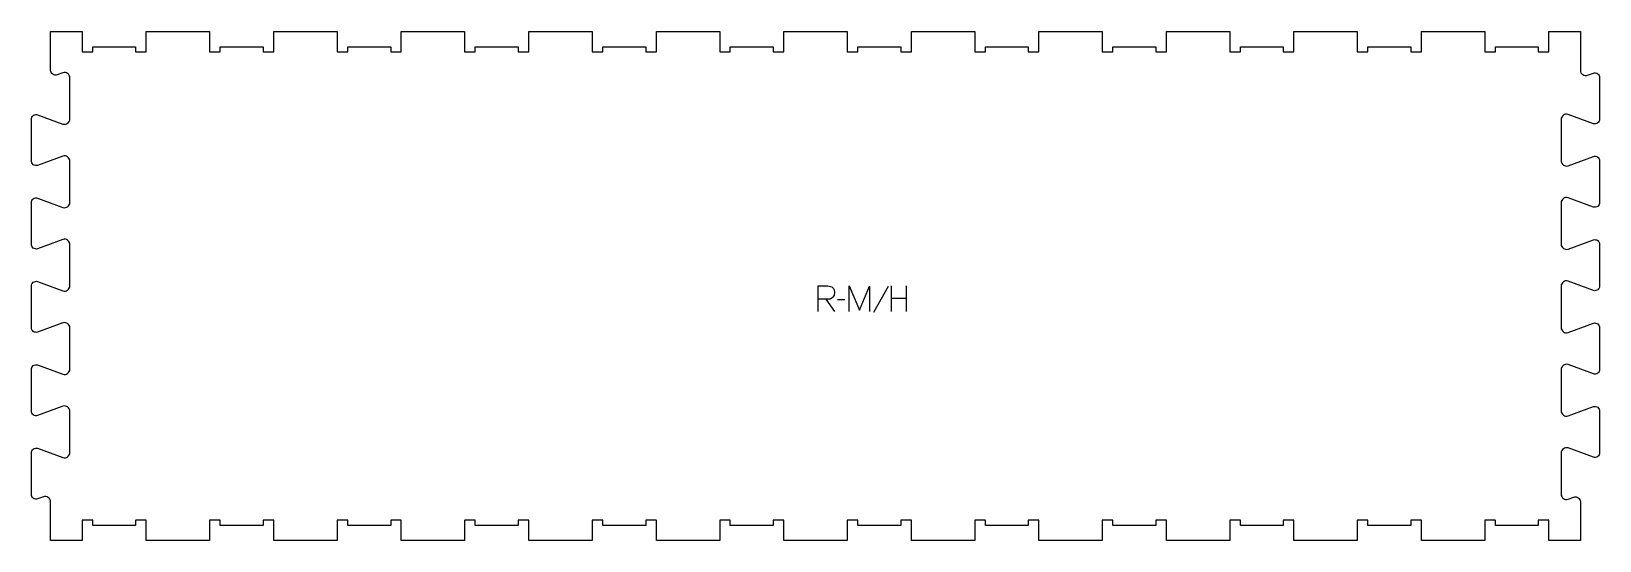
# Model space of a CAD drawing. Header units: millimetres. Extents: x -922 to 922, y -299 to 299.
import ezdxf

# ---------------------------------------------------------------- set-up
doc = ezdxf.new("R2010")
doc.units = ezdxf.units.MM
doc.layers.add('1_ANYTOOL_1MMDEEP_LABELS_S', color=2, linetype='Continuous', true_color=0xffff00)
doc.layers.add('4_ANYTOOL_CUTTHROUGH_OUTSI', color=5, linetype='Continuous', true_color=0x0000ff)

msp = doc.modelspace()

# ---------------------------------------------------------------- linework, layer by layer
at = {"layer": '1_ANYTOOL_1MMDEEP_LABELS_S'}
for p, q in [((88.9, 0), (88.9, -30)), ((107.2, -30), (107.2, 0)), ((12, -15.6), (22.5, -30)), ((34.5, -16.1), (25.7, -16.2)), ((85.5, -0.5), (68.3, -31.2)), ((107.2, -14.7), (88.9, -14.7))]:
    msp.add_line(p, q, dxfattribs=at)
for points in [[(3, -30), (3, 0), (14.4, 0), (17.8, -0.5), (19.2, -1.1), (20.3, -2), (21.2, -3.1), (21.8, -4.4), (22.3, -7.8), (21.9, -10.6), (20.5, -13), (19.6, -14.1), (18.5, -14.8), (17.2, -15.3), (15.8, -15.5), (14, -15.6), (12, -15.6), (3, -15.6)], [(39.6, -30), (39.6, 0), (51.6, -28.4), (63.6, -0.1), (63.6, -30)]]:
    msp.add_lwpolyline(points, dxfattribs=at)
at = {"layer": '4_ANYTOOL_CUTTHROUGH_OUTSI'}
msp.add_lwpolyline([(899.7, 253.6, 0.522088), (908.2, 247.7), (915, 250.3, -0.501976), (922.4, 244.8), (922.4, 196.2, -0.501976), (915, 190.7), (885.2, 201.7, 0.503222), (877.1, 195.8), (877.1, 147.2, 0.503225), (885.2, 141.3), (915, 152.3, -0.501976), (922.4, 146.8), (922.4, 98.2, -0.501976), (915, 92.7), (885.2, 103.7, 0.503222), (877.1, 97.8), (877.1, 49.2, 0.503225), (885.2, 43.3), (915, 54.3, -0.501976), (922.4, 48.8), (922.4, 0.2, -0.501976), (915, -5.3), (885.2, 5.7, 0.503222), (877.1, -0.2), (877.1, -48.8, 0.503225), (885.2, -54.7), (915, -43.7, -0.501976), (922.4, -49.2), (922.4, -97.8, -0.501976), (915, -103.3), (885.2, -92.3, 0.503222), (877.1, -98.2), (877.1, -146.8, 0.503225), (885.2, -152.7), (915, -141.7, -0.501976), (922.4, -147.2), (922.4, -195.8, -0.501976), (915, -201.3), (885.2, -190.3, 0.503222), (877.1, -196.2), (877.1, -244.8, 0.503225), (885.2, -250.7), (892, -248.2, -0.522087), (899.7, -253.6), (899.7, -299.3), (862.7, -299.3), (862.7, -275.5, 0.414214), (862.5, -275.3), (850.5, -275.3, 0.414214), (850.2, -275.5), (850.2, -281.3), (799.7, -281.3), (799.7, -275.5, 0.414214), (799.5, -275.3), (787.5, -275.3, 0.414214), (787.3, -275.5), (787.3, -299.3), (712.8, -299.3), (712.8, -275.5, 0.414214), (712.5, -275.3), (700.5, -275.3, 0.414214), (700.3, -275.5), (700.3, -281.3), (649.8, -281.3), (649.8, -275.5, 0.414214), (649.5, -275.3), (637.5, -275.3, 0.414214), (637.3, -275.5), (637.3, -299.3), (562.8, -299.3), (562.8, -275.5, 0.414214), (562.5, -275.3), (550.5, -275.3, 0.414214), (550.3, -275.5), (550.3, -281.3), (499.8, -281.3), (499.8, -275.5, 0.414214), (499.5, -275.3), (487.5, -275.3, 0.414214), (487.3, -275.5), (487.3, -299.3), (412.8, -299.3), (412.8, -275.5, 0.414214), (412.5, -275.3), (400.5, -275.3, 0.414214), (400.3, -275.5), (400.3, -281.3), (349.8, -281.3), (349.8, -275.5, 0.414214), (349.5, -275.3), (337.5, -275.3, 0.414214), (337.3, -275.5), (337.3, -299.3), (262.8, -299.3), (262.8, -275.5, 0.414214), (262.5, -275.3), (250.5, -275.3, 0.414214), (250.3, -275.5), (250.3, -281.3), (199.8, -281.3), (199.8, -275.5, 0.414214), (199.5, -275.3), (187.5, -275.3, 0.414214), (187.3, -275.5), (187.3, -299.3), (112.8, -299.3), (112.8, -275.5, 0.414214), (112.5, -275.3), (100.5, -275.3, 0.414214), (100.3, -275.5), (100.3, -281.3), (49.8, -281.3), (49.8, -275.5, 0.414214), (49.5, -275.3), (37.5, -275.3, 0.414214), (37.3, -275.5), (37.3, -299.3), (-37.2, -299.3), (-37.2, -275.5, 0.414214), (-37.5, -275.3), (-49.5, -275.3, 0.414214), (-49.7, -275.5), (-49.7, -281.3), (-100.2, -281.3), (-100.2, -275.5, 0.414214), (-100.5, -275.3), (-112.5, -275.3, 0.414214), (-112.7, -275.5), (-112.7, -299.3), (-187.2, -299.3), (-187.2, -275.5, 0.414214), (-187.5, -275.3), (-199.5, -275.3, 0.414214), (-199.7, -275.5), (-199.7, -281.3), (-250.2, -281.3), (-250.2, -275.5, 0.414214), (-250.5, -275.3), (-262.5, -275.3, 0.414214), (-262.7, -275.5), (-262.7, -299.3), (-337.2, -299.3), (-337.2, -275.5, 0.414214), (-337.5, -275.3), (-349.5, -275.3, 0.414214), (-349.7, -275.5), (-349.7, -281.3), (-400.2, -281.3), (-400.2, -275.5, 0.414214), (-400.5, -275.3), (-412.5, -275.3, 0.414214), (-412.7, -275.5), (-412.7, -299.3), (-487.2, -299.3), (-487.2, -275.5, 0.414214), (-487.5, -275.3), (-499.5, -275.3, 0.414214), (-499.7, -275.5), (-499.7, -281.3), (-550.2, -281.3), (-550.2, -275.5, 0.414214), (-550.5, -275.3), (-562.5, -275.3, 0.414214), (-562.7, -275.5), (-562.7, -299.3), (-637.2, -299.3), (-637.2, -275.5, 0.414214), (-637.5, -275.3), (-649.5, -275.3, 0.414214), (-649.7, -275.5), (-649.7, -281.3), (-700.2, -281.3), (-700.2, -275.5, 0.414214), (-700.5, -275.3), (-712.5, -275.3, 0.414214), (-712.7, -275.5), (-712.7, -299.3), (-787.2, -299.3), (-787.2, -275.5, 0.414214), (-787.5, -275.3), (-799.5, -275.3, 0.414214), (-799.7, -275.5), (-799.7, -281.3), (-850.2, -281.3), (-850.2, -275.5, 0.414214), (-850.5, -275.3), (-862.5, -275.3, 0.414214), (-862.7, -275.5), (-862.7, -299.3), (-899.8, -299.3), (-899.8, -253.6, 0.522088), (-908.2, -247.7), (-915, -250.3, -0.501976), (-922.4, -244.8), (-922.4, -196.2, -0.501976), (-915, -190.7), (-885.2, -201.7, 0.503222), (-877.1, -195.8), (-877.1, -147.2, 0.503225), (-885.2, -141.3), (-915, -152.3, -0.501976), (-922.4, -146.8), (-922.4, -98.2, -0.501976), (-915, -92.7), (-885.2, -103.7, 0.503222), (-877.1, -97.8), (-877.1, -49.2, 0.503225), (-885.2, -43.3), (-915, -54.3, -0.501976), (-922.4, -48.8), (-922.4, -0.2, -0.501976), (-915, 5.3), (-885.2, -5.7, 0.503222), (-877.1, 0.2), (-877.1, 48.8, 0.503225), (-885.2, 54.7), (-915, 43.7, -0.501976), (-922.4, 49.2), (-922.4, 97.8, -0.501976), (-915, 103.3), (-885.2, 92.3, 0.503222), (-877.1, 98.2), (-877.1, 146.8, 0.503225), (-885.2, 152.7), (-915, 141.7, -0.501976), (-922.4, 147.2), (-922.4, 195.8, -0.501976), (-915, 201.3), (-885.2, 190.3, 0.503222), (-877.1, 196.2), (-877.1, 244.8, 0.503225), (-885.2, 250.7), (-892, 248.2, -0.522087), (-899.7, 253.6), (-899.8, 299.2), (-862.7, 299.2), (-862.7, 275.5, 0.414214), (-862.5, 275.2), (-850.5, 275.2, 0.414214), (-850.2, 275.5), (-850.2, 281.2), (-799.7, 281.2), (-799.7, 275.5, 0.414214), (-799.5, 275.2), (-787.5, 275.2, 0.414214), (-787.2, 275.5), (-787.2, 299.2), (-712.7, 299.2), (-712.7, 275.5, 0.414214), (-712.5, 275.2), (-700.5, 275.2, 0.414214), (-700.2, 275.5), (-700.2, 281.2), (-649.7, 281.2), (-649.7, 275.5, 0.414214), (-649.5, 275.2), (-637.5, 275.2, 0.414214), (-637.2, 275.5), (-637.2, 299.2), (-562.7, 299.2), (-562.7, 275.5, 0.414214), (-562.5, 275.2), (-550.5, 275.2, 0.414214), (-550.2, 275.5), (-550.2, 281.2), (-499.7, 281.2), (-499.7, 275.5, 0.414214), (-499.5, 275.2), (-487.5, 275.2, 0.414214), (-487.2, 275.5), (-487.2, 299.2), (-412.7, 299.2), (-412.7, 275.5, 0.414214), (-412.5, 275.2), (-400.5, 275.2, 0.414214), (-400.2, 275.5), (-400.2, 281.2), (-349.7, 281.2), (-349.7, 275.5, 0.414214), (-349.5, 275.2), (-337.5, 275.2, 0.414214), (-337.2, 275.5), (-337.2, 299.2), (-262.7, 299.2), (-262.7, 275.5, 0.414214), (-262.5, 275.2), (-250.5, 275.2, 0.414214), (-250.2, 275.5), (-250.2, 281.2), (-199.7, 281.2), (-199.7, 275.5, 0.414214), (-199.5, 275.2), (-187.5, 275.2, 0.414214), (-187.2, 275.5), (-187.2, 299.2), (-112.7, 299.2), (-112.7, 275.5, 0.414214), (-112.5, 275.2), (-100.5, 275.2, 0.414214), (-100.2, 275.5), (-100.2, 281.2), (-49.7, 281.2), (-49.7, 275.5, 0.414214), (-49.5, 275.2), (-37.5, 275.2, 0.414214), (-37.2, 275.5), (-37.2, 299.2), (37.3, 299.2), (37.3, 275.5, 0.414214), (37.5, 275.2), (49.5, 275.2, 0.414214), (49.8, 275.5), (49.8, 281.2), (100.3, 281.2), (100.3, 275.5, 0.414214), (100.5, 275.2), (112.5, 275.2, 0.414214), (112.8, 275.5), (112.8, 299.2), (187.3, 299.2), (187.3, 275.5, 0.414214), (187.5, 275.2), (199.5, 275.2, 0.414214), (199.8, 275.5), (199.8, 281.2), (250.3, 281.2), (250.3, 275.5, 0.414214), (250.5, 275.2), (262.5, 275.2, 0.414214), (262.8, 275.5), (262.8, 299.2), (337.3, 299.2), (337.3, 275.5, 0.414214), (337.5, 275.2), (349.5, 275.2, 0.414214), (349.8, 275.5), (349.8, 281.2), (400.3, 281.2), (400.3, 275.5, 0.414214), (400.5, 275.2), (412.5, 275.2, 0.414214), (412.8, 275.5), (412.8, 299.2), (487.3, 299.2), (487.3, 275.5, 0.414214), (487.5, 275.2), (499.5, 275.2, 0.414214), (499.8, 275.5), (499.8, 281.2), (550.3, 281.2), (550.3, 275.5, 0.414214), (550.5, 275.2), (562.5, 275.2, 0.414214), (562.8, 275.5), (562.8, 299.2), (637.3, 299.2), (637.3, 275.5, 0.414214), (637.5, 275.2), (649.5, 275.2, 0.414214), (649.8, 275.5), (649.8, 281.2), (700.3, 281.2), (700.3, 275.5, 0.414214), (700.5, 275.2), (712.5, 275.2, 0.414214), (712.8, 275.5), (712.8, 299.2), (787.3, 299.2), (787.3, 275.5, 0.414214), (787.5, 275.2), (799.5, 275.2, 0.414214), (799.7, 275.5), (799.7, 281.2), (850.2, 281.2), (850.2, 275.5, 0.414214), (850.5, 275.2), (862.5, 275.2, 0.414214), (862.7, 275.5), (862.7, 299.2), (899.7, 299.2)], format="xyb", close=True, dxfattribs=at)

doc.saveas('drawing.dxf')
